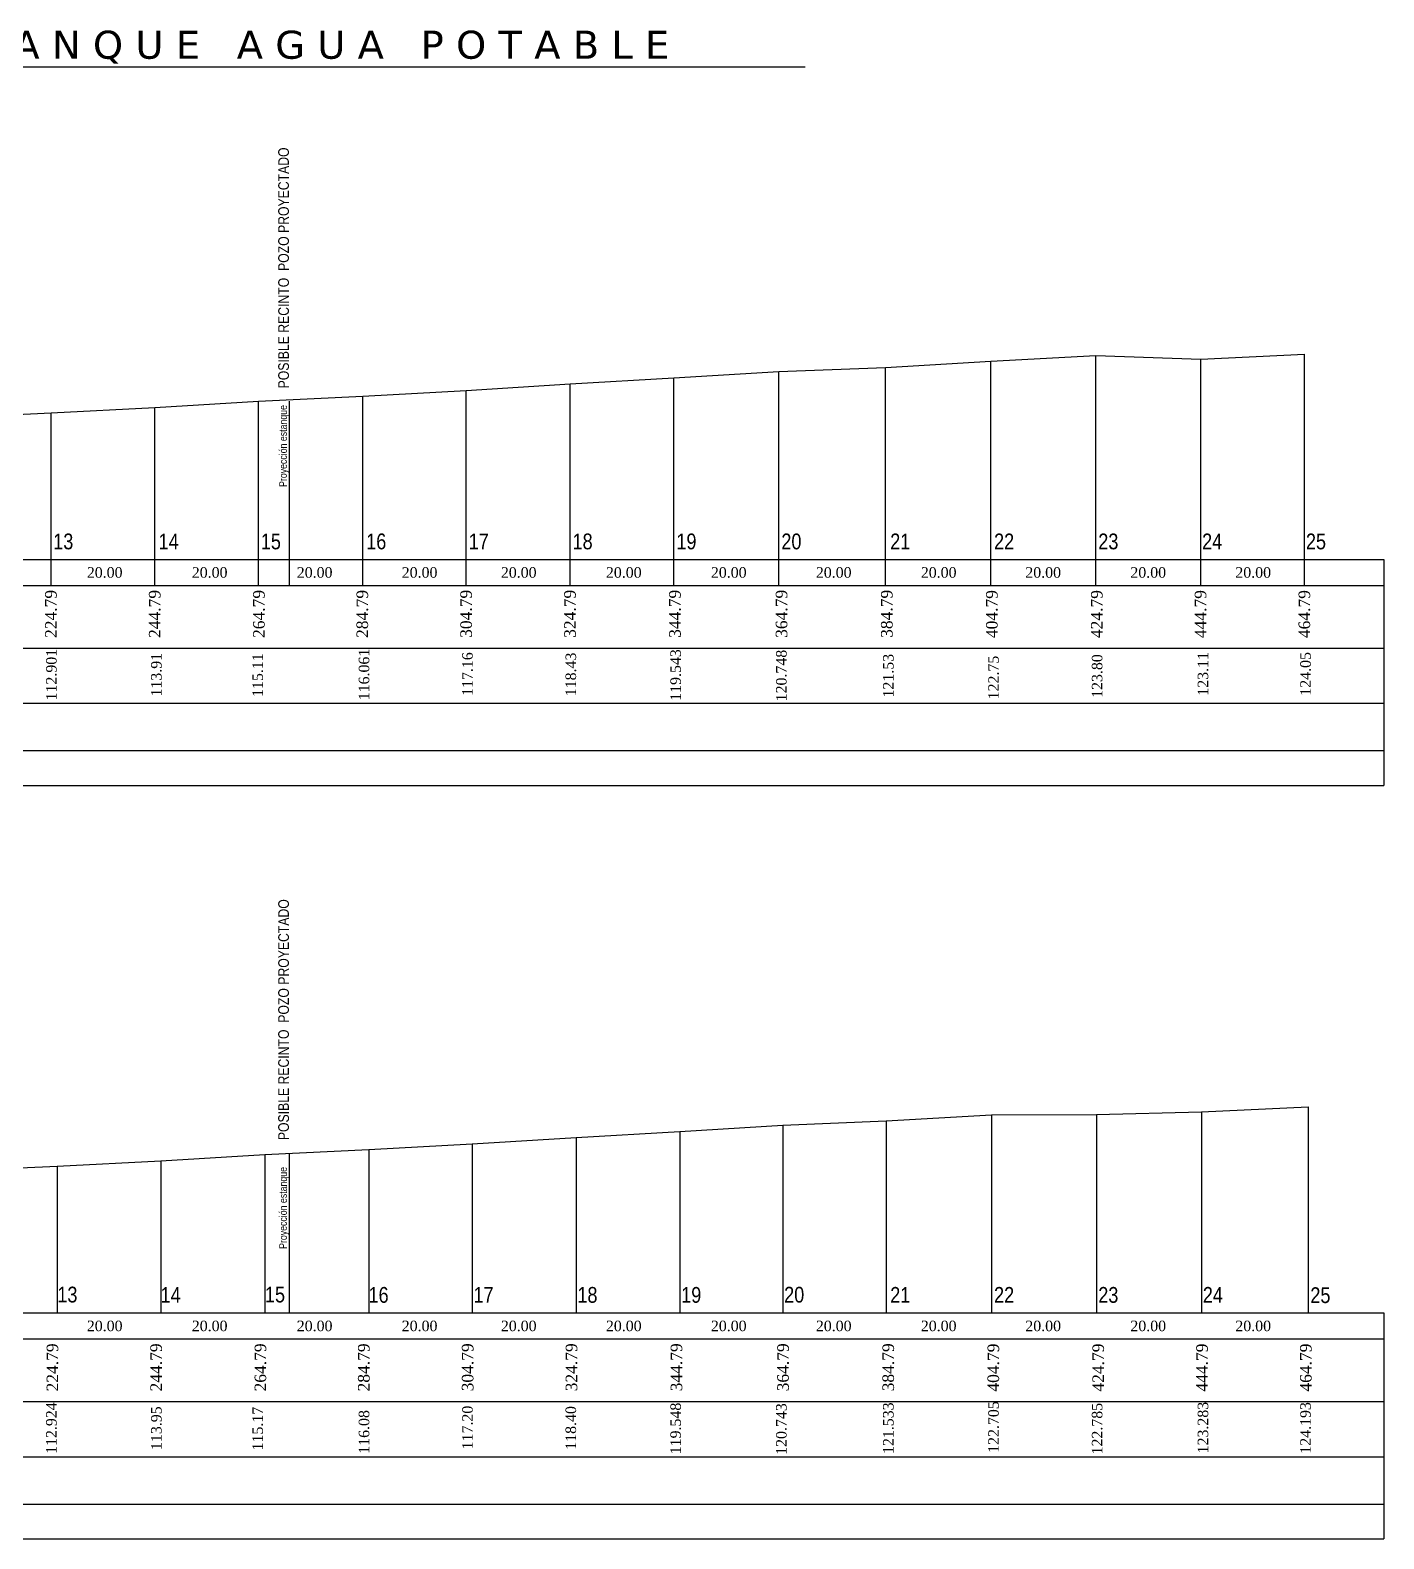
# Model space of a CAD drawing. Header units: metres. Extents: x 244933 to 246143, y 6126180 to 6128142.
# Drawn here: x 245590.1 to 245847.7, y 6126370.1 to 6126657.1 of the extents above; entities that cross this region are included whole.
import ezdxf

# ---------------------------------------------------------------- set-up
doc = ezdxf.new("R2010")
doc.units = ezdxf.units.M
doc.header["$LTSCALE"] = 2
doc.header["$MEASUREMENT"] = 0
doc.header["$PDMODE"] = 34
doc.header["$PDSIZE"] = 0.066667
doc.layers.get('0').update_dxf_attribs({"linetype": 'CONTINUOUS'})
doc.layers.get('Defpoints').update_dxf_attribs({"linetype": 'CONTINUOUS'})
for name, color, linetype in [('0_TEXTO', 7, 'CONTINUOUS'), ('AP_Proyectada', 10, 'CONTINUOUS'), ('LONG_00-VIÑETA', 7, 'CONTINUOUS'), ('OCUPAR 3', 74, 'CONTINUOUS'), ('TEXO PERFIL', 7, 'CONTINUOUS')]:
    doc.layers.add(name, color=color, linetype=linetype)
doc.styles.add('3', font='ARIALN.TTF', dxfattribs={"height": 0.003})
doc.styles.add('estilo2', font='romantic.ttf')
doc.styles.add('STYLE1', font='verdana.ttf')
doc.dimstyles.new('Dim_Long-1000-Acum', dxfattribs={"dimscale": 1000, "dimtxt": 0.002, "dimasz": 0.002, "dimexe": 0.001, "dimexo": 0.003, "dimgap": 0.001, "dimtad": 0, "dimjust": 4, "dimzin": 0, "dimdsep": 46, "dimtxsty": 'Standard', "dimblk": 'NONE', "dimcen": 0, "dimse1": 1, "dimse2": 1, "dimsd1": 1, "dimsd2": 1, "dimclrd": 256, "dimclre": 256, "dimclrt": 256, "dimadec": 0, "dimazin": 0, "dimtp": 95, "dimtfac": 1, "dimtix": 1, "dimtofl": 0, "dimtmove": 1, "dimatfit": 2, "dimldrblk": 'NONE', "dimfxl": 0.003, "dimfxlon": 1, "dimtolj": 1, "dimtzin": 12, "dimlwd": -1, "dimlwe": -1, "dimarcsym": 0})

# ---------------------------------------------------------------- blocks, each defined once
blk = doc.blocks.new('*D143')
at = {"layer": 'Defpoints', "color": 0, "transparency": 16777216}
for p in [(245594.09, 6126561.42), (245594.09, 6126561.42), (245594.09, 6126551.42)]:
    blk.add_point(p, dxfattribs=at)
at = {"layer": 'LONG_00-VIÑETA', "transparency": 16777216, "insert": (245594.09, 6126546.06), "char_height": 2.2, "attachment_point": 5, "rotation": 90, "style": 'estilo2'}
blk.add_mtext('\\A1;224.79', dxfattribs=at)
blk = doc.blocks.new('_None')
blk = doc.blocks.new('*D144')
at = {"layer": 'Defpoints', "color": 0, "transparency": 16777216}
for p in [(245613.83, 6126561.42), (245613.83, 6126561.42), (245613.83, 6126551.42)]:
    blk.add_point(p, dxfattribs=at)
at = {"layer": 'LONG_00-VIÑETA', "transparency": 16777216, "insert": (245613.83, 6126546.06), "char_height": 2.2, "attachment_point": 5, "rotation": 90, "style": 'estilo2'}
blk.add_mtext('\\A1;244.79', dxfattribs=at)
blk = doc.blocks.new('*D145')
at = {"layer": 'Defpoints', "color": 0, "transparency": 16777216}
for p in [(245633.66, 6126561.42), (245633.66, 6126561.42), (245633.66, 6126551.42)]:
    blk.add_point(p, dxfattribs=at)
at = {"layer": 'LONG_00-VIÑETA', "transparency": 16777216, "insert": (245633.66, 6126546.06), "char_height": 2.2, "attachment_point": 5, "rotation": 90, "style": 'estilo2'}
blk.add_mtext('\\A1;264.79', dxfattribs=at)
blk = doc.blocks.new('*D146')
at = {"layer": 'Defpoints', "color": 0, "transparency": 16777216}
for p in [(245653.33, 6126561.42), (245653.33, 6126561.42), (245653.33, 6126551.42)]:
    blk.add_point(p, dxfattribs=at)
at = {"layer": 'LONG_00-VIÑETA', "transparency": 16777216, "insert": (245653.33, 6126546.06), "char_height": 2.2, "attachment_point": 5, "rotation": 90, "style": 'estilo2'}
blk.add_mtext('\\A1;284.79', dxfattribs=at)
blk = doc.blocks.new('*D147')
at = {"layer": 'Defpoints', "color": 0, "transparency": 16777216}
for p in [(245673.08, 6126561.42), (245673.08, 6126561.42), (245673.08, 6126551.42)]:
    blk.add_point(p, dxfattribs=at)
at = {"layer": 'LONG_00-VIÑETA', "transparency": 16777216, "insert": (245673.08, 6126546.08), "char_height": 2.2, "attachment_point": 5, "rotation": 90, "style": 'estilo2'}
blk.add_mtext('\\A1;304.79', dxfattribs=at)
blk = doc.blocks.new('*D148')
at = {"layer": 'Defpoints', "color": 0, "transparency": 16777216}
for p in [(245692.84, 6126561.42), (245692.84, 6126561.42), (245692.84, 6126551.42)]:
    blk.add_point(p, dxfattribs=at)
at = {"layer": 'LONG_00-VIÑETA', "transparency": 16777216, "insert": (245692.84, 6126546.08), "char_height": 2.2, "attachment_point": 5, "rotation": 90, "style": 'estilo2'}
blk.add_mtext('\\A1;324.79', dxfattribs=at)
blk = doc.blocks.new('*D149')
at = {"layer": 'Defpoints', "color": 0, "transparency": 16777216}
for p in [(245712.81, 6126561.42), (245712.81, 6126561.42), (245712.81, 6126551.42)]:
    blk.add_point(p, dxfattribs=at)
at = {"layer": 'LONG_00-VIÑETA', "transparency": 16777216, "insert": (245712.81, 6126546.08), "char_height": 2.2, "attachment_point": 5, "rotation": 90, "style": 'estilo2'}
blk.add_mtext('\\A1;344.79', dxfattribs=at)
blk = doc.blocks.new('*D150')
at = {"layer": 'Defpoints', "color": 0, "transparency": 16777216}
for p in [(245733.09, 6126561.42), (245733.09, 6126561.42), (245733.09, 6126551.42)]:
    blk.add_point(p, dxfattribs=at)
at = {"layer": 'LONG_00-VIÑETA', "transparency": 16777216, "insert": (245733.09, 6126546.08), "char_height": 2.2, "attachment_point": 5, "rotation": 90, "style": 'estilo2'}
blk.add_mtext('\\A1;364.79', dxfattribs=at)
blk = doc.blocks.new('*D151')
at = {"layer": 'Defpoints', "color": 0, "transparency": 16777216}
for p in [(245753.11, 6126561.42), (245753.11, 6126561.42), (245753.11, 6126551.42)]:
    blk.add_point(p, dxfattribs=at)
at = {"layer": 'LONG_00-VIÑETA', "transparency": 16777216, "insert": (245753.11, 6126546.08), "char_height": 2.2, "attachment_point": 5, "rotation": 90, "style": 'estilo2'}
blk.add_mtext('\\A1;384.79', dxfattribs=at)
blk = doc.blocks.new('*D152')
at = {"layer": 'Defpoints', "color": 0, "transparency": 16777216}
for p in [(245773.1, 6126561.42), (245773.1, 6126561.42), (245773.1, 6126551.42)]:
    blk.add_point(p, dxfattribs=at)
at = {"layer": 'LONG_00-VIÑETA', "transparency": 16777216, "insert": (245773.1, 6126546.03), "char_height": 2.2, "attachment_point": 5, "rotation": 90, "style": 'estilo2'}
blk.add_mtext('\\A1;404.79', dxfattribs=at)
blk = doc.blocks.new('*D153')
at = {"layer": 'Defpoints', "color": 0, "transparency": 16777216}
for p in [(245793.06, 6126561.42), (245793.06, 6126561.42), (245793.06, 6126551.42)]:
    blk.add_point(p, dxfattribs=at)
at = {"layer": 'LONG_00-VIÑETA', "transparency": 16777216, "insert": (245793.06, 6126546.03), "char_height": 2.2, "attachment_point": 5, "rotation": 90, "style": 'estilo2'}
blk.add_mtext('\\A1;424.79', dxfattribs=at)
blk = doc.blocks.new('*D154')
at = {"layer": 'Defpoints', "color": 0, "transparency": 16777216}
for p in [(245812.8, 6126561.42), (245812.8, 6126561.42), (245812.8, 6126551.42)]:
    blk.add_point(p, dxfattribs=at)
at = {"layer": 'LONG_00-VIÑETA', "transparency": 16777216, "insert": (245812.8, 6126546.03), "char_height": 2.2, "attachment_point": 5, "rotation": 90, "style": 'estilo2'}
blk.add_mtext('\\A1;444.79', dxfattribs=at)
blk = doc.blocks.new('*D158')
at = {"layer": 'Defpoints', "color": 0, "transparency": 16777216}
for p in [(245832.55, 6126561.42), (245832.55, 6126561.42), (245832.55, 6126551.42)]:
    blk.add_point(p, dxfattribs=at)
at = {"layer": 'LONG_00-VIÑETA', "transparency": 16777216, "insert": (245832.55, 6126546.03), "char_height": 2.2, "attachment_point": 5, "rotation": 90, "style": 'estilo2'}
blk.add_mtext('\\A1;464.79', dxfattribs=at)
blk = doc.blocks.new('*D160')
at = {"layer": 'Defpoints', "color": 0, "transparency": 16777216}
for p in [(245594.37, 6126418.07), (245594.37, 6126418.07), (245594.37, 6126408.07)]:
    blk.add_point(p, dxfattribs=at)
at = {"layer": 'LONG_00-VIÑETA', "transparency": 16777216, "insert": (245594.37, 6126402.71), "char_height": 2.2, "attachment_point": 5, "rotation": 90, "style": 'estilo2'}
blk.add_mtext('\\A1;224.79', dxfattribs=at)
blk = doc.blocks.new('*D161')
at = {"layer": 'Defpoints', "color": 0, "transparency": 16777216}
for p in [(245614.11, 6126418.07), (245614.11, 6126418.07), (245614.11, 6126408.07)]:
    blk.add_point(p, dxfattribs=at)
at = {"layer": 'LONG_00-VIÑETA', "transparency": 16777216, "insert": (245614.11, 6126402.71), "char_height": 2.2, "attachment_point": 5, "rotation": 90, "style": 'estilo2'}
blk.add_mtext('\\A1;244.79', dxfattribs=at)
blk = doc.blocks.new('*D173')
at = {"layer": 'Defpoints', "color": 0, "transparency": 16777216}
for p in [(245633.94, 6126418.07), (245633.94, 6126418.07), (245633.94, 6126408.07)]:
    blk.add_point(p, dxfattribs=at)
at = {"layer": 'LONG_00-VIÑETA', "transparency": 16777216, "insert": (245633.94, 6126402.71), "char_height": 2.2, "attachment_point": 5, "rotation": 90, "style": 'estilo2'}
blk.add_mtext('\\A1;264.79', dxfattribs=at)
blk = doc.blocks.new('*D174')
at = {"layer": 'Defpoints', "color": 0, "transparency": 16777216}
for p in [(245653.61, 6126418.07), (245653.61, 6126418.07), (245653.61, 6126408.07)]:
    blk.add_point(p, dxfattribs=at)
at = {"layer": 'LONG_00-VIÑETA', "transparency": 16777216, "insert": (245653.61, 6126402.71), "char_height": 2.2, "attachment_point": 5, "rotation": 90, "style": 'estilo2'}
blk.add_mtext('\\A1;284.79', dxfattribs=at)
blk = doc.blocks.new('*D175')
at = {"layer": 'Defpoints', "color": 0, "transparency": 16777216}
for p in [(245673.37, 6126418.07), (245673.37, 6126418.07), (245673.37, 6126408.07)]:
    blk.add_point(p, dxfattribs=at)
at = {"layer": 'LONG_00-VIÑETA', "transparency": 16777216, "insert": (245673.37, 6126402.73), "char_height": 2.2, "attachment_point": 5, "rotation": 90, "style": 'estilo2'}
blk.add_mtext('\\A1;304.79', dxfattribs=at)
blk = doc.blocks.new('*D176')
at = {"layer": 'Defpoints', "color": 0, "transparency": 16777216}
for p in [(245693.12, 6126418.07), (245693.12, 6126418.07), (245693.12, 6126408.07)]:
    blk.add_point(p, dxfattribs=at)
at = {"layer": 'LONG_00-VIÑETA', "transparency": 16777216, "insert": (245693.12, 6126402.73), "char_height": 2.2, "attachment_point": 5, "rotation": 90, "style": 'estilo2'}
blk.add_mtext('\\A1;324.79', dxfattribs=at)
blk = doc.blocks.new('*D177')
at = {"layer": 'Defpoints', "color": 0, "transparency": 16777216}
for p in [(245713.09, 6126418.07), (245713.09, 6126418.07), (245713.09, 6126408.07)]:
    blk.add_point(p, dxfattribs=at)
at = {"layer": 'LONG_00-VIÑETA', "transparency": 16777216, "insert": (245713.09, 6126402.73), "char_height": 2.2, "attachment_point": 5, "rotation": 90, "style": 'estilo2'}
blk.add_mtext('\\A1;344.79', dxfattribs=at)
blk = doc.blocks.new('*D178')
at = {"layer": 'Defpoints', "color": 0, "transparency": 16777216}
for p in [(245733.37, 6126418.07), (245733.37, 6126418.07), (245733.37, 6126408.07)]:
    blk.add_point(p, dxfattribs=at)
at = {"layer": 'LONG_00-VIÑETA', "transparency": 16777216, "insert": (245733.37, 6126402.73), "char_height": 2.2, "attachment_point": 5, "rotation": 90, "style": 'estilo2'}
blk.add_mtext('\\A1;364.79', dxfattribs=at)
blk = doc.blocks.new('*D179')
at = {"layer": 'Defpoints', "color": 0, "transparency": 16777216}
for p in [(245753.39, 6126418.07), (245753.39, 6126418.07), (245753.39, 6126408.07)]:
    blk.add_point(p, dxfattribs=at)
at = {"layer": 'LONG_00-VIÑETA', "transparency": 16777216, "insert": (245753.39, 6126402.73), "char_height": 2.2, "attachment_point": 5, "rotation": 90, "style": 'estilo2'}
blk.add_mtext('\\A1;384.79', dxfattribs=at)
blk = doc.blocks.new('*D180')
at = {"layer": 'Defpoints', "color": 0, "transparency": 16777216}
for p in [(245773.38, 6126418.07), (245773.38, 6126418.07), (245773.38, 6126408.07)]:
    blk.add_point(p, dxfattribs=at)
at = {"layer": 'LONG_00-VIÑETA', "transparency": 16777216, "insert": (245773.38, 6126402.68), "char_height": 2.2, "attachment_point": 5, "rotation": 90, "style": 'estilo2'}
blk.add_mtext('\\A1;404.79', dxfattribs=at)
blk = doc.blocks.new('*D162')
at = {"layer": 'Defpoints', "color": 0, "transparency": 16777216}
for p in [(245793.34, 6126418.07), (245793.34, 6126418.07), (245793.34, 6126408.07)]:
    blk.add_point(p, dxfattribs=at)
at = {"layer": 'LONG_00-VIÑETA', "transparency": 16777216, "insert": (245793.34, 6126402.68), "char_height": 2.2, "attachment_point": 5, "rotation": 90, "style": 'estilo2'}
blk.add_mtext('\\A1;424.79', dxfattribs=at)
blk = doc.blocks.new('*D163')
at = {"layer": 'Defpoints', "color": 0, "transparency": 16777216}
for p in [(245813.08, 6126418.07), (245813.08, 6126418.07), (245813.08, 6126408.07)]:
    blk.add_point(p, dxfattribs=at)
at = {"layer": 'LONG_00-VIÑETA', "transparency": 16777216, "insert": (245813.08, 6126402.68), "char_height": 2.2, "attachment_point": 5, "rotation": 90, "style": 'estilo2'}
blk.add_mtext('\\A1;444.79', dxfattribs=at)
blk = doc.blocks.new('*D159')
at = {"layer": 'Defpoints', "color": 0, "transparency": 16777216}
for p in [(245832.83, 6126418.07), (245832.83, 6126418.07), (245832.83, 6126408.07)]:
    blk.add_point(p, dxfattribs=at)
at = {"layer": 'LONG_00-VIÑETA', "transparency": 16777216, "insert": (245832.83, 6126402.68), "char_height": 2.2, "attachment_point": 5, "rotation": 90, "style": 'estilo2'}
blk.add_mtext('\\A1;464.79', dxfattribs=at)

msp = doc.modelspace()

# ---------------------------------------------------------------- linework, layer by layer
for p, q in [((245847.652, 6126556.418), (245847.652, 6126513.45)), ((245847.652, 6126413.071), (245847.652, 6126370.104))]:
    msp.add_line(p, q)
at = {"layer": '0_TEXTO'}
for p, q in [((245363.15, 6126529.081), (245847.652, 6126529.081)), ((245363.15, 6126520.053), (245847.652, 6126520.053)), ((245363.15, 6126513.45), (245847.652, 6126513.45)), ((245363.15, 6126385.734), (245847.652, 6126385.734)), ((245363.15, 6126376.707), (245847.652, 6126376.707)), ((245363.15, 6126370.104), (245847.652, 6126370.104))]:
    msp.add_line(p, q, dxfattribs=at)
at = {"layer": 'AP_Proyectada'}
for points in [[(245534.814, 6126581.624), (245554.575, 6126582.616), (245574.328, 6126583.4), (245594.084, 6126584.319), (245613.842, 6126585.328), (245633.579, 6126586.528), (245653.416, 6126587.479), (245673.082, 6126588.578), (245692.838, 6126589.848), (245712.589, 6126590.961), (245732.559, 6126592.166), (245752.845, 6126592.948), (245772.861, 6126594.168), (245792.852, 6126595.218), (245812.812, 6126594.528), (245832.554, 6126595.468)], [(245575.491, 6126440.104), (245595.247, 6126440.995), (245615.005, 6126442.021), (245634.741, 6126443.241), (245654.578, 6126444.151), (245674.239, 6126445.271), (245694, 6126446.471), (245713.746, 6126447.619), (245733.303, 6126448.814), (245752.996, 6126449.604), (245773.011, 6126450.776), (245793.004, 6126450.856), (245812.963, 6126451.354), (245833.289, 6126452.264)]]:
    msp.add_lwpolyline(points, dxfattribs=at)
at = {"layer": 'LONG_00-VIÑETA', "color": 8}
for p, q in [((245792.852, 6126551.418), (245792.852, 6126595.218)), ((245832.554, 6126551.418), (245832.554, 6126595.468)), ((245732.559, 6126551.418), (245732.559, 6126592.166)), ((245752.845, 6126551.418), (245752.845, 6126592.948)), ((245772.861, 6126551.418), (245772.861, 6126594.168)), ((245812.812, 6126551.418), (245812.812, 6126594.528)), ((245692.838, 6126551.418), (245692.838, 6126589.848)), ((245712.589, 6126551.418), (245712.589, 6126590.961)), ((245633.579, 6126551.418), (245633.579, 6126586.528)), ((245653.416, 6126551.418), (245653.416, 6126587.479)), ((245673.082, 6126551.418), (245673.082, 6126588.578)), ((245594.084, 6126551.418), (245594.084, 6126584.319)), ((245613.842, 6126551.418), (245613.842, 6126585.328)), ((245833.289, 6126452.264), (245833.289, 6126413.071)), ((245733.303, 6126448.814), (245733.303, 6126413.071)), ((245752.996, 6126449.604), (245752.996, 6126413.071)), ((245773.011, 6126450.776), (245773.011, 6126413.071)), ((245793.004, 6126450.856), (245793.004, 6126413.071)), ((245812.963, 6126451.354), (245812.963, 6126413.071)), ((245694, 6126446.471), (245694, 6126413.071)), ((245713.746, 6126447.619), (245713.746, 6126413.071)), ((245634.741, 6126443.241), (245634.741, 6126413.071)), ((245654.578, 6126444.151), (245654.578, 6126413.071)), ((245674.239, 6126445.271), (245674.239, 6126413.071)), ((245595.247, 6126440.995), (245595.247, 6126413.071)), ((245615.005, 6126442.021), (245615.005, 6126413.071))]:
    msp.add_line(p, q, dxfattribs=at)
at = {"layer": 'LONG_00-VIÑETA'}
for p, q in [((245847.652, 6126551.418), (245342.311, 6126551.418)), ((245363.15, 6126539.545), (245847.652, 6126539.545)), ((245847.652, 6126408.071), (245342.311, 6126408.071)), ((245363.15, 6126396.199), (245847.652, 6126396.199))]:
    msp.add_line(p, q, dxfattribs=at)
for points in [[(245371.15, 6126556.418), (245847.652, 6126556.418)], [(245371.15, 6126413.071), (245847.652, 6126413.071)]]:
    msp.add_lwpolyline(points, dxfattribs=at)
at = {"layer": 'OCUPAR 3'}
msp.add_line((245356.479, 6126650.117), (245737.593, 6126650.117), dxfattribs=at)
at = {"layer": 'TEXO PERFIL', "color": 4}
for p, q in [((245639.465, 6126551.418), (245639.465, 6126586.528)), ((245639.465, 6126413.071), (245639.465, 6126443.458))]:
    msp.add_line(p, q, dxfattribs=at)

# ---------------------------------------------------------------- texts
at = {"layer": '0_TEXTO'}
for s, height, style, p in [('POSIBLE RECINTO  POZO PROYECTADO ', 2.02859, '3', (245639.345, 6126588.975)), ('112.901', 2, 'estilo2', (245595.152, 6126529.603, 4)), ('113.91', 2, 'estilo2', (245615.123, 6126530.344, 4)), ('115.11', 2, 'estilo2', (245634.403, 6126530.264, 4)), ('116.061', 2, 'estilo2', (245654.631, 6126529.633, 4)), ('117.16', 2, 'estilo2', (245674.313, 6126530.466, 4)), ('118.43', 2, 'estilo2', (245693.976, 6126530.396, 4)), ('119.543', 2, 'estilo2', (245713.919, 6126529.53, 4)), ('120.748', 2, 'estilo2', (245734.028, 6126529.426, 4)), ('121.53', 2, 'estilo2', (245754.376, 6126530.156, 4)), ('122.75', 2, 'estilo2', (245774.391, 6126529.804, 4)), ('123.80', 2, 'estilo2', (245794.103, 6126530.091, 4)), ('123.11', 2, 'estilo2', (245814.235, 6126530.504, 4)), ('124.05', 2, 'estilo2', (245833.749, 6126530.504, 4)), ('POSIBLE RECINTO  POZO PROYECTADO ', 2.02859, '3', (245639.345, 6126445.954)), ('112.924', 2, 'estilo2', (245595.152, 6126386.256, 4)), ('113.95', 2, 'estilo2', (245615.123, 6126386.997, 4)), ('115.17', 2, 'estilo2', (245634.403, 6126386.917, 4)), ('116.08', 2, 'estilo2', (245654.631, 6126386.286, 4)), ('117.20', 2, 'estilo2', (245674.313, 6126387.119, 4)), ('118.40', 2, 'estilo2', (245693.976, 6126387.049, 4)), ('119.548', 2, 'estilo2', (245713.919, 6126386.183, 4)), ('120.743', 2, 'estilo2', (245734.028, 6126386.079, 4)), ('121.533', 2, 'estilo2', (245754.376, 6126386.239, 4)), ('122.705', 2, 'estilo2', (245774.391, 6126386.457, 4)), ('122.785', 2, 'estilo2', (245794.103, 6126386.151, 4)), ('123.283', 2, 'estilo2', (245814.235, 6126386.349, 4)), ('124.193', 2, 'estilo2', (245833.749, 6126386.295, 4))]:
    msp.add_text(s, height=height, rotation=90, dxfattribs=dict(at, style=style)).set_placement(p)
at = {"layer": 'LONG_00-VIÑETA', "char_height": 2, "attachment_point": 5, "style": 'estilo2'}
for insert in [(245604.297, 6126553.933), (245624.268, 6126553.933), (245644.239, 6126553.933), (245664.21, 6126553.933), (245683.066, 6126553.933), (245703.051, 6126553.933), (245723.022, 6126553.933), (245742.993, 6126553.933), (245762.964, 6126553.933), (245782.845, 6126553.933), (245802.83, 6126553.933), (245822.801, 6126553.933), (245604.297, 6126410.586), (245624.268, 6126410.586), (245644.239, 6126410.586), (245664.21, 6126410.586), (245683.066, 6126410.586), (245703.051, 6126410.586), (245723.022, 6126410.586), (245742.993, 6126410.586), (245762.964, 6126410.586), (245782.845, 6126410.586), (245802.83, 6126410.586), (245822.801, 6126410.586)]:
    msp.add_mtext('20.00', dxfattribs=dict(at, insert=insert))
at = {"layer": 'OCUPAR 3', "style": 'STYLE1'}
msp.add_text('P E R F I L E S     L O N G I T U D I N A L E S    M A T R I Z  E S T A N Q U E   A G U A   P O T A B L E', height=5.333328, dxfattribs=at).set_placement((245356.059, 6126651.693))
at = {"layer": 'TEXO PERFIL', "color": 4, "style": '3'}
for p in [(245638.96, 6126570.222, -4.667), (245638.96, 6126425.262, -4.667)]:
    msp.add_text('Proyección estanque', height=1.4566, rotation=90, dxfattribs=at).set_placement(p)
for s, p in [('13', (245594.509, 6126558.357, -9.612)), ('14', (245614.555, 6126558.357, -9.612)), ('15', (245634.004, 6126558.357, -9.612)), ('16', (245654.049, 6126558.357, -9.612)), ('17', (245673.555, 6126558.357, -9.612)), ('18', (245693.311, 6126558.357, -9.612)), ('19', (245713.063, 6126558.357, -9.612)), ('20', (245733.032, 6126558.357, -9.612)), ('21', (245753.746, 6126558.357, -9.612)), ('22', (245773.498, 6126558.357, -9.612)), ('23', (245793.326, 6126558.357, -9.612)), ('24', (245813.081, 6126558.357, -9.612)), ('25', (245832.833, 6126558.357, -9.612)), ('13', (245595.29, 6126415.075, -9.612)), ('14', (245614.936, 6126415.01, -9.612)), ('15', (245634.785, 6126415.075, -9.612)), ('16', (245654.491, 6126415.01, -9.612)), ('17', (245674.468, 6126415.01, -9.612)), ('18', (245694.224, 6126415.01, -9.612)), ('19', (245713.976, 6126415.01, -9.612)), ('20', (245733.564, 6126415.051, -9.612)), ('21', (245753.746, 6126415.01, -9.612)), ('22', (245773.498, 6126415.01, -9.612)), ('23', (245793.326, 6126415.01, -9.612)), ('24', (245813.218, 6126415.01, -9.612)), ('25', (245833.674, 6126414.958, -9.612))]:
    msp.add_text(s, height=3, dxfattribs=at).set_placement(p)

# ---------------------------------------------------------------- dimensions: what is measured, and where the dimension line sits
at = {"layer": 'LONG_00-VIÑETA'}
for base, p1, p2, text, picture, middle in [((245594.089, 6126551.418), (245594.089, 6126561.418), (245594.089, 6126561.418), '224.79', '*D143', (245594.089, 6126546.055)), ((245613.826, 6126551.418), (245613.826, 6126561.418), (245613.826, 6126561.418), '244.79', '*D144', (245613.826, 6126546.055)), ((245633.664, 6126551.418), (245633.664, 6126561.418), (245633.664, 6126561.418), '264.79', '*D145', (245633.664, 6126546.055)), ((245653.329, 6126551.418), (245653.329, 6126561.418), (245653.329, 6126561.418), '284.79', '*D146', (245653.329, 6126546.055)), ((245673.085, 6126551.418), (245673.085, 6126561.418), (245673.085, 6126561.418), '304.79', '*D147', (245673.085, 6126546.079)), ((245692.837, 6126551.418), (245692.837, 6126561.418), (245692.837, 6126561.418), '324.79', '*D148', (245692.837, 6126546.079)), ((245712.806, 6126551.418), (245712.806, 6126561.418), (245712.806, 6126561.418), '344.79', '*D149', (245712.806, 6126546.079)), ((245733.092, 6126551.418), (245733.092, 6126561.418), (245733.092, 6126561.418), '364.79', '*D150', (245733.092, 6126546.079)), ((245753.108, 6126551.418), (245753.108, 6126561.418), (245753.108, 6126561.418), '384.79', '*D151', (245753.108, 6126546.079)), ((245773.1, 6126551.418), (245773.1, 6126561.418), (245773.1, 6126561.418), '404.79', '*D152', (245773.1, 6126546.027)), ((245793.059, 6126551.418), (245793.059, 6126561.418), (245793.059, 6126561.418), '424.79', '*D153', (245793.059, 6126546.027)), ((245812.801, 6126551.418), (245812.801, 6126561.418), (245812.801, 6126561.418), '444.79', '*D154', (245812.801, 6126546.027)), ((245832.554, 6126551.418), (245832.554, 6126561.418), (245832.554, 6126561.418), '464.79', '*D158', (245832.554, 6126546.027)), ((245594.37, 6126408.071), (245594.37, 6126418.071), (245594.37, 6126418.071), '224.79', '*D160', (245594.37, 6126402.708)), ((245614.106, 6126408.071), (245614.106, 6126418.071), (245614.106, 6126418.071), '244.79', '*D161', (245614.106, 6126402.708)), ((245633.944, 6126408.071), (245633.944, 6126418.071), (245633.944, 6126418.071), '264.79', '*D173', (245633.944, 6126402.708)), ((245653.61, 6126408.071), (245653.61, 6126418.071), (245653.61, 6126418.071), '284.79', '*D174', (245653.61, 6126402.708)), ((245673.365, 6126408.071), (245673.365, 6126418.071), (245673.365, 6126418.071), '304.79', '*D175', (245673.365, 6126402.733)), ((245693.117, 6126408.071), (245693.117, 6126418.071), (245693.117, 6126418.071), '324.79', '*D176', (245693.117, 6126402.733)), ((245713.087, 6126408.071), (245713.087, 6126418.071), (245713.087, 6126418.071), '344.79', '*D177', (245713.087, 6126402.733)), ((245733.373, 6126408.071), (245733.373, 6126418.071), (245733.373, 6126418.071), '364.79', '*D178', (245733.373, 6126402.733)), ((245753.389, 6126408.071), (245753.389, 6126418.071), (245753.389, 6126418.071), '384.79', '*D179', (245753.389, 6126402.733)), ((245773.38, 6126408.071), (245773.38, 6126418.071), (245773.38, 6126418.071), '404.79', '*D180', (245773.38, 6126402.681)), ((245793.339, 6126408.071), (245793.339, 6126418.071), (245793.339, 6126418.071), '424.79', '*D162', (245793.339, 6126402.681)), ((245813.082, 6126408.071), (245813.082, 6126418.071), (245813.082, 6126418.071), '444.79', '*D163', (245813.082, 6126402.681)), ((245832.834, 6126408.071), (245832.834, 6126418.071), (245832.834, 6126418.071), '464.79', '*D159', (245832.834, 6126402.681))]:
    dim = msp.add_linear_dim(base=base, p1=p1, p2=p2, text=text, dimstyle='Dim_Long-1000-Acum', override={"dimtxt": 0.0022, "dimasz": 0.02, "dimgap": 0, "dimtoh": 1, "dimtxsty": 'estilo2'}, dxfattribs=at)
    dim.commit()
    dim.dimension.update_dxf_attribs({"geometry": picture, "text_midpoint": middle})

doc.saveas('drawing.dxf')
